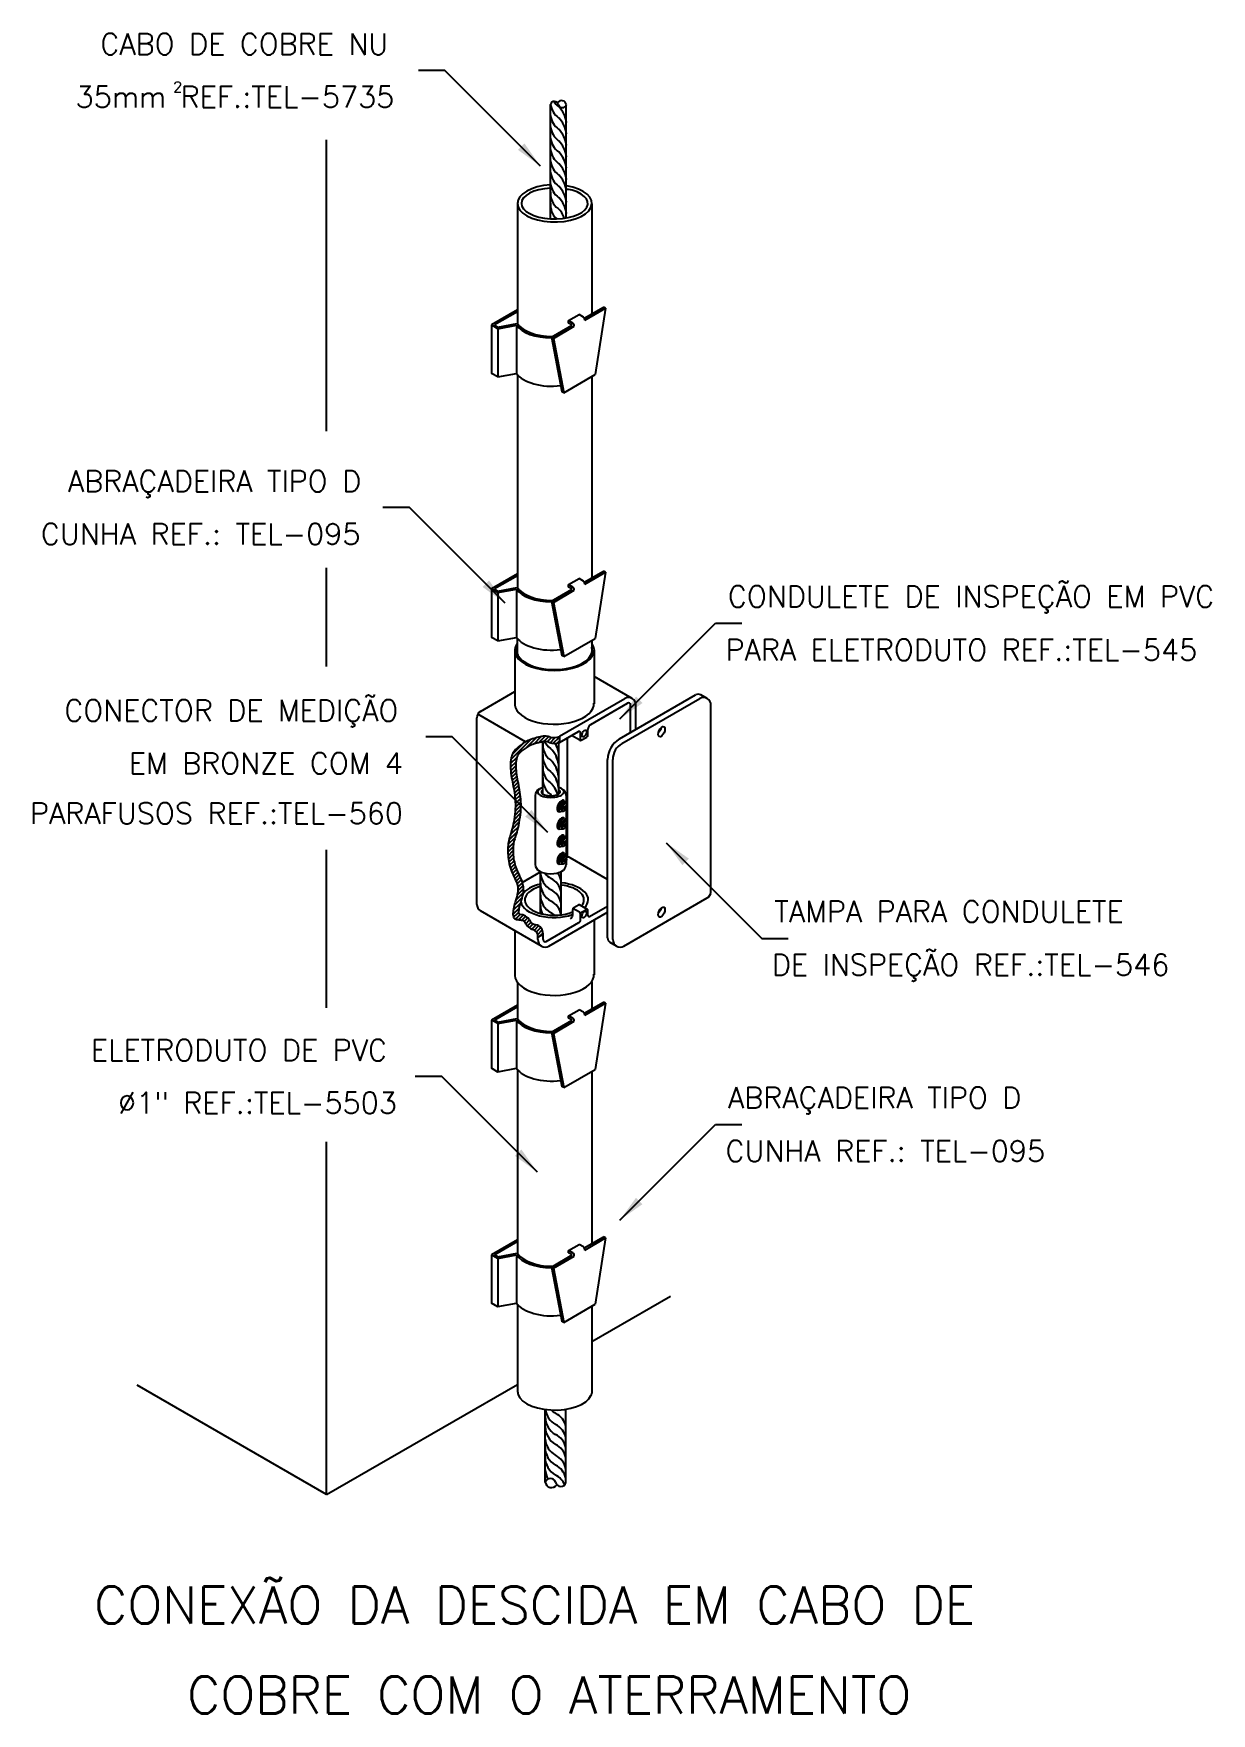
# Model space of a CAD drawing. Header units: millimetres. Extents: x -4929.5 to -4918.3, y -4737 to -4721.1.
import ezdxf
from ezdxf.enums import TextEntityAlignment as Align

# ---------------------------------------------------------------- set-up
doc = ezdxf.new("R2010")
doc.units = ezdxf.units.MM
doc.header["$LTSCALE"] = 10
doc.layers.add('Termotécnica', color=7, linetype='Continuous')
doc.styles.add('50CL', font='romans.shx', dxfattribs={"height": 31.25})
doc.styles.add('r140', font='romans.shx')
doc.styles.add('r80', font='romans.shx')
pattern_1 = [(45, (-4909.9987, -4749.261135), (-0.01767767, 0.01767767), [])]

msp = doc.modelspace()

# ---------------------------------------------------------------- hatches: boundary and pattern name
at = {"layer": 'Termotécnica'}
h = msp.add_hatch(dxfattribs=at)
h.set_pattern_fill('ANSI31', color=1, scale=0.2, style=0)
h.set_pattern_definition(pattern_1)
h.paths.add_polyline_path([(-4924.813, -4727.809), (-4924.813, -4727.81), (-4924.825, -4727.816), (-4924.836, -4727.823), (-4924.847, -4727.83), (-4924.857, -4727.838), (-4924.868, -4727.846), (-4924.878, -4727.854), (-4924.888, -4727.862), (-4924.898, -4727.871), (-4924.908, -4727.881), (-4924.917, -4727.892), (-4924.925, -4727.903), (-4924.933, -4727.916), (-4924.94, -4727.93), (-4924.945, -4727.945), (-4924.95, -4727.962), (-4924.953, -4727.981), (-4924.955, -4728), (-4924.956, -4728.02), (-4924.956, -4728.042), (-4924.955, -4728.063), (-4924.954, -4728.085), (-4924.952, -4728.106), (-4924.949, -4728.128), (-4924.946, -4728.149), (-4924.942, -4728.17), (-4924.938, -4728.191), (-4924.934, -4728.211), (-4924.93, -4728.232), (-4924.926, -4728.252), (-4924.922, -4728.273), (-4924.919, -4728.293), (-4924.916, -4728.314), (-4924.914, -4728.334), (-4924.912, -4728.355), (-4924.911, -4728.377), (-4924.91, -4728.399), (-4924.91, -4728.421), (-4924.911, -4728.445), (-4924.913, -4728.469), (-4924.915, -4728.493), (-4924.919, -4728.518), (-4924.922, -4728.543), (-4924.926, -4728.567), (-4924.931, -4728.59), (-4924.936, -4728.612), (-4924.941, -4728.633), (-4924.945, -4728.649), (-4924.893, -4728.649), (-4924.892, -4728.645), (-4924.887, -4728.623), (-4924.882, -4728.6), (-4924.877, -4728.576), (-4924.873, -4728.551), (-4924.869, -4728.525), (-4924.866, -4728.499), (-4924.863, -4728.473), (-4924.861, -4728.448), (-4924.86, -4728.423), (-4924.86, -4728.398), (-4924.861, -4728.375), (-4924.862, -4728.352), (-4924.864, -4728.329), (-4924.867, -4728.307), (-4924.87, -4728.286), (-4924.873, -4728.264), (-4924.877, -4728.243), (-4924.881, -4728.222), (-4924.885, -4728.202), (-4924.889, -4728.181), (-4924.893, -4728.161), (-4924.896, -4728.141), (-4924.9, -4728.121), (-4924.902, -4728.101), (-4924.904, -4728.081), (-4924.906, -4728.061), (-4924.906, -4728.041), (-4924.906, -4728.022), (-4924.905, -4728.004), (-4924.903, -4727.988), (-4924.901, -4727.973), (-4924.897, -4727.96), (-4924.893, -4727.949), (-4924.889, -4727.94), (-4924.884, -4727.931), (-4924.878, -4727.923), (-4924.871, -4727.915), (-4924.863, -4727.907), (-4924.855, -4727.9), (-4924.846, -4727.892), (-4924.837, -4727.885), (-4924.828, -4727.878), (-4924.818, -4727.871), (-4924.809, -4727.865), (-4924.799, -4727.859), (-4924.79, -4727.854), (-4924.779, -4727.848), (-4924.769, -4727.843), (-4924.757, -4727.838), (-4924.745, -4727.834), (-4924.733, -4727.829), (-4924.72, -4727.825), (-4924.707, -4727.821), (-4924.693, -4727.818), (-4924.68, -4727.814), (-4924.674, -4727.813), (-4924.666, -4727.811), (-4924.654, -4727.809), (-4924.643, -4727.807), (-4924.633, -4727.806), (-4924.622, -4727.807), (-4924.611, -4727.808), (-4924.598, -4727.812), (-4924.59, -4727.815, 0.179506), (-4924.494, -4727.815), (-4924.494, -4727.757, -0.165926), (-4924.581, -4727.765), (-4924.582, -4727.764), (-4924.601, -4727.759), (-4924.618, -4727.757), (-4924.634, -4727.756), (-4924.648, -4727.757), (-4924.663, -4727.759), (-4924.677, -4727.762), (-4924.691, -4727.766), (-4924.706, -4727.769), (-4924.72, -4727.773), (-4924.735, -4727.778), (-4924.749, -4727.782), (-4924.763, -4727.787), (-4924.776, -4727.792), (-4924.789, -4727.798), (-4924.802, -4727.803)])
h = msp.add_hatch(dxfattribs=at)
h.set_pattern_fill('ANSI31', color=1, scale=0.2, style=0)
h.set_pattern_definition(pattern_1)
h.paths.add_polyline_path([(-4924.893, -4728.649), (-4924.945, -4728.649), (-4924.946, -4728.652), (-4924.951, -4728.669), (-4924.956, -4728.685), (-4924.96, -4728.701), (-4924.965, -4728.715), (-4924.969, -4728.73), (-4924.973, -4728.745), (-4924.976, -4728.76), (-4924.978, -4728.776), (-4924.98, -4728.793), (-4924.982, -4728.811), (-4924.982, -4728.829), (-4924.982, -4728.847), (-4924.982, -4728.866), (-4924.98, -4728.884), (-4924.979, -4728.903), (-4924.976, -4728.922), (-4924.973, -4728.941), (-4924.969, -4728.96), (-4924.965, -4728.978), (-4924.96, -4728.997), (-4924.954, -4729.015), (-4924.947, -4729.033), (-4924.94, -4729.05), (-4924.932, -4729.068), (-4924.924, -4729.085), (-4924.916, -4729.102), (-4924.908, -4729.119), (-4924.901, -4729.136), (-4924.895, -4729.153), (-4924.89, -4729.17), (-4924.888, -4729.188), (-4924.887, -4729.205), (-4924.888, -4729.223), (-4924.89, -4729.241), (-4924.894, -4729.259), (-4924.897, -4729.27), (-4924.845, -4729.27), (-4924.845, -4729.27), (-4924.841, -4729.25), (-4924.838, -4729.228), (-4924.837, -4729.206), (-4924.838, -4729.182), (-4924.842, -4729.16), (-4924.847, -4729.141), (-4924.847, -4729.138), (-4924.854, -4729.118), (-4924.862, -4729.099), (-4924.871, -4729.081), (-4924.879, -4729.063), (-4924.887, -4729.047), (-4924.894, -4729.031), (-4924.901, -4729.015), (-4924.907, -4728.999), (-4924.912, -4728.982), (-4924.916, -4728.966), (-4924.92, -4728.949), (-4924.924, -4728.932), (-4924.927, -4728.915), (-4924.929, -4728.898), (-4924.931, -4728.88), (-4924.932, -4728.863), (-4924.932, -4728.846), (-4924.932, -4728.83), (-4924.932, -4728.813), (-4924.931, -4728.798), (-4924.929, -4728.783), (-4924.927, -4728.769), (-4924.924, -4728.756), (-4924.921, -4728.743), (-4924.917, -4728.729), (-4924.913, -4728.715), (-4924.908, -4728.7), (-4924.903, -4728.683), (-4924.898, -4728.665)])
h = msp.add_hatch(dxfattribs=at)
h.set_pattern_fill('ANSI31', color=1, scale=0.2, style=0)
h.set_pattern_definition(pattern_1)
h.paths.add_polyline_path([(-4924.864, -4729.339), (-4924.915, -4729.334), (-4924.918, -4729.347), (-4924.922, -4729.363), (-4924.926, -4729.379), (-4924.929, -4729.394), (-4924.931, -4729.408), (-4924.932, -4729.421), (-4924.933, -4729.433), (-4924.933, -4729.438), (-4924.88, -4729.432, -0.151546), (-4924.882, -4729.421), (-4924.881, -4729.414), (-4924.879, -4729.402), (-4924.877, -4729.389), (-4924.874, -4729.375), (-4924.87, -4729.359), (-4924.865, -4729.343)])
h = msp.add_hatch(dxfattribs=at)
h.set_pattern_fill('ANSI31', color=1, scale=0.2, style=0)
h.set_pattern_definition(pattern_1)
h.paths.add_polyline_path([(-4924.864, -4729.339), (-4924.86, -4729.327), (-4924.855, -4729.309), (-4924.85, -4729.29), (-4924.845, -4729.27), (-4924.897, -4729.27), (-4924.898, -4729.277), (-4924.903, -4729.295), (-4924.908, -4729.313), (-4924.913, -4729.33), (-4924.915, -4729.334)])
h = msp.add_hatch(dxfattribs=at)
h.set_pattern_fill('ANSI31', color=1, scale=0.2, style=0)
h.set_pattern_definition(pattern_1)
h.paths.add_polyline_path([(-4924.88, -4729.432), (-4924.933, -4729.438), (-4924.933, -4729.444), (-4924.932, -4729.454), (-4924.929, -4729.463), (-4924.927, -4729.471), (-4924.923, -4729.477), (-4924.918, -4729.482), (-4924.912, -4729.486), (-4924.906, -4729.489), (-4924.899, -4729.491), (-4924.891, -4729.492), (-4924.882, -4729.492), (-4924.873, -4729.493), (-4924.863, -4729.494), (-4924.853, -4729.496), (-4924.844, -4729.499), (-4924.834, -4729.505), (-4924.825, -4729.513), (-4924.82, -4729.519, 0.009996), (-4924.818, -4729.524), (-4924.783, -4729.486, 0.201221), (-4924.865, -4729.443, -0.272287)])
h = msp.add_hatch(dxfattribs=at)
h.set_pattern_fill('ANSI31', color=1, scale=0.2, style=0)
h.set_pattern_definition(pattern_1)
h.paths.add_polyline_path([(-4924.741, -4729.587, -0.364199), (-4924.698, -4729.659), (-4924.648, -4729.63, 0.367718), (-4924.717, -4729.541, -0.282329), (-4924.776, -4729.494, 0.023274), (-4924.783, -4729.486), (-4924.818, -4729.524, 0.20013), (-4924.747, -4729.585, -0.021783)])

# ---------------------------------------------------------------- linework, layer by layer
at = {"layer": 'Termotécnica', "color": 2, "ltscale": 1.6}
for p, q in [((-4925.579, -4721.453), (-4925.829, -4721.453)), ((-4924.673, -4722.359), (-4925.579, -4721.453)), ((-4925.914, -4725.591), (-4926.164, -4725.591)), ((-4925.008, -4726.497), (-4925.914, -4725.591)), ((-4923.922, -4727.593), (-4923.016, -4726.687)), ((-4923.016, -4726.687), (-4922.766, -4726.687)), ((-4925.509, -4727.762), (-4925.759, -4727.762)), ((-4924.603, -4728.668), (-4925.509, -4727.762)), ((-4923.483, -4728.764), (-4922.577, -4729.67)), ((-4922.577, -4729.67), (-4922.327, -4729.67)), ((-4925.608, -4730.978), (-4925.858, -4730.978)), ((-4924.702, -4731.883), (-4925.608, -4730.978)), ((-4923.922, -4732.337), (-4923.016, -4731.432)), ((-4923.016, -4731.432), (-4922.766, -4731.432))]:
    msp.add_line(p, q, dxfattribs=at)
at = {"layer": 'Termotécnica', "color": 2}
for p, q in [((-4924.578, -4722.857), (-4924.578, -4721.776)), ((-4924.578, -4721.876), (-4924.578, -4721.776)), ((-4924.428, -4722.848), (-4924.428, -4721.782)), ((-4926.699, -4724.868), (-4926.699, -4722.111)), ((-4924.891, -4722.712), (-4924.891, -4723.85)), ((-4924.187, -4722.716), (-4924.187, -4723.758)), ((-4924.891, -4724.332), (-4924.891, -4726.351)), ((-4924.187, -4724.351), (-4924.187, -4726.257)), ((-4924.891, -4724.829), (-4924.891, -4726.071)), ((-4926.699, -4727.097), (-4926.699, -4726.162)), ((-4924.893, -4726.827), (-4924.893, -4726.97)), ((-4924.187, -4726.85), (-4924.187, -4726.97)), ((-4924.651, -4728.302), (-4924.651, -4727.808)), ((-4924.5, -4728.303), (-4924.5, -4727.817)), ((-4924.722, -4728.316), (-4924.722, -4728.973)), ((-4924.722, -4728.317), (-4924.722, -4728.974)), ((-4924.483, -4728.447), (-4924.431, -4728.416)), ((-4924.483, -4728.447), (-4924.482, -4728.433)), ((-4924.472, -4728.439), (-4924.482, -4728.433)), ((-4924.473, -4728.453), (-4924.421, -4728.422)), ((-4924.472, -4728.439), (-4924.419, -4728.408)), ((-4924.458, -4728.362), (-4924.46, -4728.373)), ((-4924.445, -4728.369), (-4924.446, -4728.381)), ((-4924.421, -4728.422), (-4924.432, -4728.416)), ((-4924.431, -4728.377), (-4924.423, -4728.397)), ((-4924.429, -4728.316), (-4924.429, -4728.382)), ((-4924.429, -4728.414), (-4924.429, -4728.418)), ((-4924.514, -4728.449), (-4924.512, -4728.448)), ((-4924.51, -4728.463), (-4924.498, -4728.456)), ((-4924.496, -4728.471), (-4924.465, -4728.467)), ((-4924.473, -4728.453), (-4924.483, -4728.447)), ((-4924.483, -4728.612), (-4924.431, -4728.582)), ((-4924.483, -4728.612), (-4924.482, -4728.598)), ((-4924.472, -4728.604), (-4924.482, -4728.598)), ((-4924.473, -4728.618), (-4924.421, -4728.588)), ((-4924.472, -4728.604), (-4924.419, -4728.574)), ((-4924.458, -4728.527), (-4924.46, -4728.539)), ((-4924.445, -4728.534), (-4924.446, -4728.547)), ((-4924.431, -4728.542), (-4924.423, -4728.562)), ((-4924.431, -4728.582), (-4924.431, -4728.58)), ((-4924.421, -4728.588), (-4924.431, -4728.582)), ((-4924.429, -4728.441), (-4924.429, -4728.547)), ((-4924.429, -4728.579), (-4924.429, -4728.583)), ((-4924.514, -4728.614), (-4924.512, -4728.613)), ((-4924.51, -4728.628), (-4924.498, -4728.621)), ((-4924.496, -4728.636), (-4924.465, -4728.632)), ((-4924.473, -4728.618), (-4924.483, -4728.612)), ((-4924.483, -4728.778), (-4924.431, -4728.747)), ((-4924.473, -4728.784), (-4924.421, -4728.753)), ((-4924.472, -4728.77), (-4924.419, -4728.739)), ((-4924.458, -4728.693), (-4924.46, -4728.704)), ((-4924.445, -4728.7), (-4924.446, -4728.712)), ((-4924.431, -4728.707), (-4924.423, -4728.728)), ((-4924.431, -4728.747), (-4924.431, -4728.746)), ((-4924.421, -4728.753), (-4924.431, -4728.747)), ((-4924.429, -4728.607), (-4924.429, -4728.713)), ((-4924.429, -4728.745), (-4924.429, -4728.749)), ((-4926.699, -4730.328), (-4926.699, -4728.832)), ((-4924.514, -4728.78), (-4924.512, -4728.779)), ((-4924.51, -4728.794), (-4924.498, -4728.787)), ((-4924.496, -4728.802), (-4924.465, -4728.798)), ((-4924.483, -4728.778), (-4924.482, -4728.764)), ((-4924.473, -4728.784), (-4924.483, -4728.778)), ((-4924.483, -4728.943), (-4924.431, -4728.913)), ((-4924.472, -4728.77), (-4924.482, -4728.764)), ((-4924.472, -4728.935), (-4924.419, -4728.905)), ((-4924.458, -4728.858), (-4924.46, -4728.87)), ((-4924.445, -4728.865), (-4924.446, -4728.878)), ((-4924.431, -4728.873), (-4924.423, -4728.893)), ((-4924.431, -4728.913), (-4924.431, -4728.911)), ((-4924.421, -4728.919), (-4924.431, -4728.913)), ((-4924.429, -4728.772), (-4924.429, -4728.878)), ((-4924.429, -4728.91), (-4924.429, -4728.914)), ((-4924.674, -4729.433), (-4924.674, -4729.039)), ((-4924.514, -4728.945), (-4924.512, -4728.944)), ((-4924.51, -4728.959), (-4924.498, -4728.952)), ((-4924.496, -4728.967), (-4924.465, -4728.963)), ((-4924.483, -4728.943), (-4924.482, -4728.929)), ((-4924.473, -4728.949), (-4924.483, -4728.943)), ((-4924.472, -4728.935), (-4924.482, -4728.929)), ((-4924.477, -4729.447), (-4924.477, -4729.038)), ((-4924.473, -4728.949), (-4924.421, -4728.919)), ((-4924.429, -4728.938), (-4924.429, -4728.973)), ((-4924.891, -4730.088), (-4924.891, -4730.428)), ((-4924.187, -4730.08), (-4924.187, -4730.338)), ((-4924.891, -4730.913), (-4924.891, -4732.652)), ((-4924.187, -4730.93), (-4924.187, -4732.56)), ((-4926.699, -4734.936), (-4926.699, -4731.595)), ((-4924.891, -4733.133), (-4924.891, -4733.956)), ((-4924.187, -4733.153), (-4924.187, -4733.976)), ((-4924.629, -4734.817), (-4924.629, -4734.128)), ((-4924.432, -4734.825), (-4924.432, -4734.127))]:
    msp.add_line(p, q, dxfattribs=at)
at = {"layer": 'Termotécnica', "color": 3}
for p, q in [((-4924.891, -4723.721), (-4925.137, -4723.863)), ((-4924.891, -4723.738), (-4925.108, -4723.863)), ((-4924.407, -4723.822), (-4924.308, -4723.765)), ((-4924.407, -4723.845), (-4924.407, -4723.822)), ((-4924.365, -4723.846), (-4924.407, -4723.822)), ((-4924.266, -4723.789), (-4924.308, -4723.765)), ((-4924.258, -4723.799), (-4924.075, -4723.694)), ((-4924.254, -4723.818), (-4924.057, -4723.704)), ((-4924.254, -4723.818), (-4924.254, -4723.811)), ((-4924.057, -4723.704), (-4924.156, -4724.332)), ((-4924.057, -4723.704), (-4924.075, -4723.694)), ((-4925.077, -4723.898), (-4925.137, -4723.863)), ((-4925.137, -4723.863), (-4925.137, -4724.321)), ((-4925.075, -4723.883), (-4925.108, -4723.863)), ((-4925.077, -4723.898), (-4924.899, -4723.864)), ((-4925.077, -4723.898), (-4925.077, -4724.355)), ((-4925.075, -4723.883), (-4924.892, -4723.848)), ((-4924.899, -4723.864), (-4924.899, -4724.321)), ((-4924.569, -4723.979), (-4924.372, -4723.865)), ((-4924.569, -4723.979), (-4924.47, -4724.493)), ((-4924.551, -4723.99), (-4924.569, -4723.979)), ((-4924.551, -4723.99), (-4924.353, -4723.875)), ((-4924.372, -4723.865), (-4924.407, -4723.845)), ((-4924.551, -4723.99), (-4924.452, -4724.504)), ((-4925.077, -4724.355), (-4925.137, -4724.321)), ((-4925.077, -4724.354), (-4924.899, -4724.321)), ((-4924.452, -4724.504), (-4924.156, -4724.332)), ((-4924.452, -4724.504), (-4924.47, -4724.493)), ((-4924.258, -4726.298), (-4924.075, -4726.193)), ((-4924.254, -4726.317), (-4924.057, -4726.203)), ((-4924.057, -4726.203), (-4924.156, -4726.831)), ((-4924.057, -4726.203), (-4924.075, -4726.193)), ((-4924.891, -4726.22), (-4925.137, -4726.362)), ((-4925.137, -4726.362), (-4925.137, -4726.82)), ((-4925.077, -4726.397), (-4925.137, -4726.362)), ((-4924.891, -4726.237), (-4925.108, -4726.362)), ((-4925.075, -4726.382), (-4925.108, -4726.362)), ((-4925.077, -4726.397), (-4924.899, -4726.363)), ((-4925.075, -4726.382), (-4924.892, -4726.347)), ((-4924.899, -4726.363), (-4924.899, -4726.82)), ((-4924.569, -4726.478), (-4924.372, -4726.364)), ((-4924.407, -4726.321), (-4924.308, -4726.264)), ((-4924.365, -4726.345), (-4924.407, -4726.321)), ((-4924.407, -4726.344), (-4924.407, -4726.321)), ((-4924.372, -4726.364), (-4924.407, -4726.344)), ((-4924.266, -4726.288), (-4924.308, -4726.264)), ((-4924.254, -4726.317), (-4924.254, -4726.31)), ((-4925.077, -4726.397), (-4925.077, -4726.854)), ((-4924.551, -4726.489), (-4924.569, -4726.478)), ((-4924.569, -4726.478), (-4924.47, -4726.992)), ((-4924.551, -4726.489), (-4924.353, -4726.374)), ((-4924.551, -4726.489), (-4924.452, -4727.003)), ((-4925.077, -4726.854), (-4925.137, -4726.82)), ((-4925.077, -4726.854), (-4924.899, -4726.82)), ((-4924.452, -4727.003), (-4924.156, -4726.831)), ((-4924.916, -4726.943), (-4924.916, -4727.453)), ((-4924.452, -4727.003), (-4924.47, -4726.992)), ((-4924.166, -4726.938), (-4924.166, -4727.448)), ((-4923.804, -4727.4), (-4924.166, -4727.191)), ((-4925.241, -4727.522), (-4924.916, -4727.334)), ((-4924.494, -4727.757), (-4923.874, -4727.4)), ((-4924.197, -4727.644), (-4923.849, -4727.443)), ((-4923.926, -4727.782), (-4923.204, -4727.365)), ((-4923.901, -4727.825), (-4923.164, -4727.4)), ((-4923.819, -4727.72), (-4923.819, -4727.46)), ((-4923.769, -4727.691), (-4923.769, -4727.46)), ((-4923.094, -4727.4), (-4923.154, -4727.365)), ((-4923.059, -4729.226), (-4923.059, -4727.46)), ((-4925.276, -4729.348), (-4925.276, -4727.582)), ((-4924.813, -4727.809), (-4925.267, -4727.547)), ((-4924.494, -4727.815), (-4924.314, -4727.711)), ((-4924.301, -4727.794), (-4924.379, -4727.749)), ((-4924.294, -4727.796), (-4924.294, -4727.725)), ((-4924.286, -4727.794), (-4924.233, -4727.764)), ((-4924.223, -4727.746), (-4924.223, -4727.693)), ((-4924.038, -4729.665), (-4924.038, -4727.977)), ((-4923.988, -4729.682), (-4923.988, -4727.977)), ((-4924.304, -4729.421), (-4924.365, -4729.386)), ((-4924.358, -4729.378), (-4924.313, -4729.352)), ((-4924.227, -4729.396), (-4924.302, -4729.353)), ((-4924.208, -4729.463), (-4924.038, -4729.365)), ((-4923.883, -4729.743), (-4923.094, -4729.287)), ((-4924.663, -4729.743), (-4925.241, -4729.409)), ((-4924.618, -4729.699), (-4924.309, -4729.521)), ((-4924.593, -4729.743), (-4924.038, -4729.422)), ((-4924.368, -4729.452), (-4924.368, -4729.396)), ((-4924.294, -4729.495), (-4924.294, -4729.439)), ((-4924.284, -4729.421), (-4924.238, -4729.395)), ((-4924.223, -4729.454), (-4924.223, -4729.404)), ((-4924.166, -4729.496), (-4924.166, -4730.015)), ((-4924.916, -4729.596), (-4924.916, -4730.02)), ((-4924.698, -4729.682), (-4924.698, -4729.659)), ((-4924.648, -4729.682), (-4924.648, -4729.63)), ((-4923.953, -4729.743), (-4924.013, -4729.708)), ((-4924.891, -4730.301), (-4925.137, -4730.443)), ((-4924.891, -4730.317), (-4925.108, -4730.443)), ((-4924.407, -4730.402), (-4924.308, -4730.345)), ((-4924.266, -4730.369), (-4924.308, -4730.345)), ((-4924.258, -4730.379), (-4924.075, -4730.273)), ((-4924.254, -4730.398), (-4924.057, -4730.284)), ((-4924.057, -4730.284), (-4924.156, -4730.912)), ((-4924.057, -4730.284), (-4924.075, -4730.273)), ((-4925.137, -4730.443), (-4925.137, -4730.9)), ((-4925.077, -4730.477), (-4925.137, -4730.443)), ((-4925.075, -4730.462), (-4925.108, -4730.443)), ((-4925.077, -4730.477), (-4924.899, -4730.443)), ((-4925.077, -4730.477), (-4925.077, -4730.935)), ((-4925.075, -4730.462), (-4924.892, -4730.427)), ((-4924.899, -4730.443), (-4924.899, -4730.9)), ((-4924.569, -4730.559), (-4924.372, -4730.444)), ((-4924.551, -4730.569), (-4924.353, -4730.455)), ((-4924.365, -4730.426), (-4924.407, -4730.402)), ((-4924.407, -4730.424), (-4924.407, -4730.402)), ((-4924.372, -4730.444), (-4924.407, -4730.424)), ((-4924.254, -4730.398), (-4924.254, -4730.391)), ((-4924.551, -4730.569), (-4924.569, -4730.559)), ((-4924.569, -4730.559), (-4924.47, -4731.072)), ((-4924.551, -4730.569), (-4924.452, -4731.083)), ((-4925.077, -4730.935), (-4925.137, -4730.9)), ((-4925.077, -4730.934), (-4924.899, -4730.9)), ((-4924.452, -4731.083), (-4924.156, -4730.912)), ((-4924.452, -4731.083), (-4924.47, -4731.072)), ((-4924.891, -4732.523), (-4925.137, -4732.665)), ((-4924.891, -4732.54), (-4925.108, -4732.665)), ((-4924.407, -4732.624), (-4924.308, -4732.567)), ((-4924.266, -4732.591), (-4924.308, -4732.567)), ((-4924.258, -4732.601), (-4924.075, -4732.496)), ((-4924.254, -4732.62), (-4924.057, -4732.506)), ((-4924.057, -4732.506), (-4924.156, -4733.134)), ((-4924.057, -4732.506), (-4924.075, -4732.496)), ((-4925.077, -4732.7), (-4925.137, -4732.665)), ((-4925.137, -4732.665), (-4925.137, -4733.123)), ((-4925.075, -4732.685), (-4925.108, -4732.665)), ((-4925.077, -4732.7), (-4924.899, -4732.666)), ((-4925.077, -4732.7), (-4925.077, -4733.157)), ((-4925.075, -4732.685), (-4924.892, -4732.65)), ((-4924.899, -4732.666), (-4924.899, -4733.123)), ((-4924.569, -4732.781), (-4924.372, -4732.667)), ((-4924.551, -4732.792), (-4924.353, -4732.677)), ((-4924.407, -4732.647), (-4924.407, -4732.624)), ((-4924.365, -4732.648), (-4924.407, -4732.624)), ((-4924.372, -4732.667), (-4924.407, -4732.647)), ((-4924.254, -4732.62), (-4924.254, -4732.613)), ((-4924.569, -4732.781), (-4924.47, -4733.295)), ((-4924.551, -4732.792), (-4924.569, -4732.781)), ((-4924.551, -4732.792), (-4924.452, -4733.306)), ((-4925.077, -4733.157), (-4925.137, -4733.123)), ((-4925.077, -4733.156), (-4924.899, -4733.123)), ((-4924.452, -4733.306), (-4924.156, -4733.134)), ((-4924.187, -4733.486), (-4923.443, -4733.056)), ((-4924.452, -4733.306), (-4924.47, -4733.295)), ((-4926.699, -4734.936), (-4928.492, -4733.901)), ((-4926.699, -4734.936), (-4924.891, -4733.892))]:
    msp.add_line(p, q, dxfattribs=at)
at = {"layer": 'Termotécnica', "color": 1}
for p, q in [((-4924.494, -4727.757), (-4924.494, -4727.815)), ((-4924.417, -4728.901), (-4924.417, -4727.771)), ((-4924.038, -4729.111), (-4924.392, -4728.907)), ((-4924.847, -4729.141), (-4924.674, -4729.041)), ((-4924.514, -4729.051), (-4924.505, -4729.048)), ((-4924.698, -4729.659), (-4924.648, -4729.63))]:
    msp.add_line(p, q, dxfattribs=at)
for points in [[(-4924.58, -4727.765), (-4924.582, -4727.764), (-4924.601, -4727.759), (-4924.618, -4727.757), (-4924.634, -4727.756), (-4924.648, -4727.757), (-4924.663, -4727.759), (-4924.677, -4727.762), (-4924.691, -4727.766), (-4924.706, -4727.769), (-4924.72, -4727.773), (-4924.735, -4727.778), (-4924.749, -4727.782), (-4924.763, -4727.787), (-4924.776, -4727.792), (-4924.789, -4727.798), (-4924.802, -4727.803), (-4924.813, -4727.81), (-4924.825, -4727.816), (-4924.836, -4727.823), (-4924.847, -4727.83), (-4924.857, -4727.838), (-4924.868, -4727.846), (-4924.878, -4727.854), (-4924.888, -4727.862), (-4924.898, -4727.871), (-4924.908, -4727.881), (-4924.917, -4727.892), (-4924.925, -4727.903), (-4924.933, -4727.916), (-4924.94, -4727.93), (-4924.945, -4727.945), (-4924.95, -4727.962), (-4924.953, -4727.981), (-4924.955, -4728), (-4924.956, -4728.02), (-4924.956, -4728.042), (-4924.955, -4728.063), (-4924.954, -4728.085), (-4924.952, -4728.106), (-4924.949, -4728.128), (-4924.946, -4728.149), (-4924.942, -4728.17), (-4924.938, -4728.191), (-4924.934, -4728.211), (-4924.93, -4728.232), (-4924.926, -4728.252), (-4924.922, -4728.273), (-4924.919, -4728.293), (-4924.916, -4728.314), (-4924.914, -4728.334), (-4924.912, -4728.355), (-4924.911, -4728.377), (-4924.91, -4728.399), (-4924.91, -4728.421), (-4924.911, -4728.445), (-4924.913, -4728.469), (-4924.915, -4728.493), (-4924.919, -4728.518), (-4924.922, -4728.543), (-4924.926, -4728.567), (-4924.931, -4728.59), (-4924.936, -4728.612), (-4924.941, -4728.633), (-4924.946, -4728.652), (-4924.951, -4728.669), (-4924.956, -4728.685), (-4924.96, -4728.701), (-4924.965, -4728.715), (-4924.969, -4728.73), (-4924.973, -4728.745), (-4924.976, -4728.76), (-4924.978, -4728.776), (-4924.98, -4728.793), (-4924.982, -4728.811), (-4924.982, -4728.829), (-4924.982, -4728.847), (-4924.982, -4728.866), (-4924.98, -4728.884), (-4924.979, -4728.903), (-4924.976, -4728.922), (-4924.973, -4728.941), (-4924.969, -4728.96), (-4924.965, -4728.978), (-4924.96, -4728.997), (-4924.954, -4729.015), (-4924.947, -4729.033), (-4924.94, -4729.05), (-4924.932, -4729.068), (-4924.924, -4729.085), (-4924.916, -4729.102), (-4924.908, -4729.119), (-4924.901, -4729.136), (-4924.895, -4729.153), (-4924.89, -4729.17), (-4924.888, -4729.188), (-4924.887, -4729.205), (-4924.888, -4729.223), (-4924.89, -4729.241), (-4924.894, -4729.259), (-4924.898, -4729.277), (-4924.903, -4729.295), (-4924.908, -4729.313), (-4924.913, -4729.33), (-4924.918, -4729.347), (-4924.922, -4729.363), (-4924.926, -4729.379), (-4924.929, -4729.394), (-4924.931, -4729.408), (-4924.932, -4729.421), (-4924.933, -4729.433), (-4924.933, -4729.444), (-4924.932, -4729.454), (-4924.929, -4729.463), (-4924.927, -4729.471), (-4924.923, -4729.477), (-4924.918, -4729.482), (-4924.912, -4729.486), (-4924.906, -4729.489), (-4924.899, -4729.491), (-4924.891, -4729.492), (-4924.882, -4729.492), (-4924.873, -4729.493), (-4924.863, -4729.494), (-4924.853, -4729.496), (-4924.844, -4729.499), (-4924.834, -4729.505), (-4924.825, -4729.513), (-4924.82, -4729.519)], [(-4924.59, -4727.815), (-4924.598, -4727.812), (-4924.611, -4727.808), (-4924.622, -4727.807), (-4924.633, -4727.806), (-4924.643, -4727.807), (-4924.654, -4727.809), (-4924.666, -4727.811), (-4924.68, -4727.814), (-4924.693, -4727.818), (-4924.707, -4727.821), (-4924.72, -4727.825), (-4924.733, -4727.829), (-4924.745, -4727.834), (-4924.757, -4727.838), (-4924.769, -4727.843), (-4924.779, -4727.848), (-4924.79, -4727.854), (-4924.799, -4727.859), (-4924.809, -4727.865), (-4924.818, -4727.871), (-4924.828, -4727.878), (-4924.837, -4727.885), (-4924.846, -4727.892), (-4924.855, -4727.9), (-4924.863, -4727.907), (-4924.871, -4727.915), (-4924.878, -4727.923), (-4924.884, -4727.931), (-4924.889, -4727.94), (-4924.893, -4727.949), (-4924.897, -4727.96), (-4924.901, -4727.973), (-4924.903, -4727.988), (-4924.905, -4728.004), (-4924.906, -4728.022), (-4924.906, -4728.041), (-4924.906, -4728.061), (-4924.904, -4728.081), (-4924.902, -4728.101), (-4924.9, -4728.121), (-4924.896, -4728.141), (-4924.893, -4728.161), (-4924.889, -4728.181), (-4924.885, -4728.202), (-4924.881, -4728.222), (-4924.877, -4728.243), (-4924.873, -4728.264), (-4924.87, -4728.286), (-4924.867, -4728.307), (-4924.864, -4728.329), (-4924.862, -4728.352), (-4924.861, -4728.375), (-4924.86, -4728.398), (-4924.86, -4728.423), (-4924.861, -4728.448), (-4924.863, -4728.473), (-4924.866, -4728.499), (-4924.869, -4728.525), (-4924.873, -4728.551), (-4924.877, -4728.576), (-4924.882, -4728.6), (-4924.887, -4728.623), (-4924.892, -4728.645), (-4924.898, -4728.665), (-4924.903, -4728.683), (-4924.908, -4728.7), (-4924.913, -4728.715), (-4924.917, -4728.729), (-4924.921, -4728.743), (-4924.924, -4728.756), (-4924.927, -4728.769), (-4924.929, -4728.783), (-4924.931, -4728.798), (-4924.932, -4728.813), (-4924.932, -4728.83), (-4924.932, -4728.846), (-4924.932, -4728.863), (-4924.931, -4728.88), (-4924.929, -4728.898), (-4924.927, -4728.915), (-4924.924, -4728.932), (-4924.92, -4728.949), (-4924.916, -4728.966), (-4924.912, -4728.982), (-4924.907, -4728.999), (-4924.901, -4729.015), (-4924.894, -4729.031), (-4924.887, -4729.047), (-4924.879, -4729.063), (-4924.871, -4729.081), (-4924.862, -4729.099), (-4924.854, -4729.118), (-4924.847, -4729.138), (-4924.842, -4729.16), (-4924.838, -4729.182), (-4924.837, -4729.206), (-4924.838, -4729.228), (-4924.841, -4729.25), (-4924.845, -4729.27), (-4924.85, -4729.29), (-4924.855, -4729.309), (-4924.86, -4729.327), (-4924.865, -4729.343), (-4924.87, -4729.359), (-4924.874, -4729.375), (-4924.877, -4729.389), (-4924.879, -4729.402), (-4924.881, -4729.414), (-4924.882, -4729.421)]]:
    msp.add_lwpolyline(points, dxfattribs=at)
at = {"layer": 'Termotécnica', "color": 2}
for centre, radius, start, end in [((-4924.541, -4721.785), 0.0383, 8.7876, 166.7208), ((-4924.465, -4721.765), 0.0406, 200.9567, 339.0433), ((-4924.651, -4728.319), 0.071, 119.1143, 177.89), ((-4924.5, -4728.319), 0.071, 2.11, 60.8857), ((-4924.65, -4728.969), 0.0718, 182.2741, 240.2396), ((-4924.5, -4728.969), 0.0709, 294.9716, 357.9174), ((-4924.288, -4733.951), 0.104, 333.552, 345.7446), ((-4924.579, -4734.836), 0.0532, 21.3456, 158.6544), ((-4924.48, -4734.809), 0.0498, 188.7876, 346.7208)]:
    msp.add_arc(centre, radius, start, end, dxfattribs=at)
at = {"layer": 'Termotécnica', "color": 1}
for centre, radius, start, end in [((-4924.394, -4721.644), 0.185, 214.0058, 234.7757), ((-4924.473, -4721.785), 0.046, 7.6438, 147.227), ((-4924.394, -4721.751), 0.185, 186.2702, 234.7757), ((-4924.394, -4721.859), 0.185, 186.2702, 234.7757), ((-4924.678, -4721.974), 0.252, 6.1942, 45.1809), ((-4924.678, -4722.081), 0.252, 6.1942, 45.1809), ((-4924.394, -4721.967), 0.185, 186.2702, 234.7757), ((-4924.678, -4722.189), 0.252, 6.1942, 45.1809), ((-4924.394, -4722.074), 0.185, 186.2702, 234.7757), ((-4924.394, -4722.182), 0.185, 186.2702, 234.7757), ((-4924.678, -4722.297), 0.252, 6.1942, 45.1809), ((-4924.678, -4722.404), 0.252, 6.1942, 45.1809), ((-4924.394, -4722.29), 0.185, 186.2702, 234.7757), ((-4924.678, -4722.512), 0.252, 6.1942, 45.1809), ((-4924.394, -4722.397), 0.185, 186.2702, 234.7757), ((-4924.394, -4722.505), 0.185, 186.2702, 234.7757), ((-4924.678, -4722.62), 0.252, 6.1942, 45.1809), ((-4924.678, -4722.727), 0.252, 6.1942, 45.1809), ((-4924.397, -4722.616), 0.182, 175.2874, 233.1387), ((-4924.397, -4722.724), 0.182, 175.2874, 226.6303), ((-4924.678, -4722.835), 0.252, 6.1942, 45.1809), ((-4924.635, -4722.908), 0.196, 16.6786, 48.7721), ((-4924.548, -4727.633), 0.136, 256.0686, 293.7528), ((-4924.47, -4727.835), 0.182, 175.2874, 233.1387), ((-4924.47, -4727.943), 0.182, 175.2874, 233.1387), ((-4924.47, -4727.726), 0.182, 206.2478, 233.1387), ((-4924.542, -4727.685), 0.139, 249.5501, 290.2563), ((-4924.752, -4728.056), 0.253, 6.1981, 46.6951), ((-4924.752, -4727.948), 0.253, 6.1981, 29.4051), ((-4924.47, -4728.052), 0.182, 175.2874, 233.1387), ((-4924.752, -4728.164), 0.253, 6.1981, 46.6951), ((-4924.752, -4728.273), 0.253, 6.1981, 46.6951), ((-4924.47, -4728.161), 0.182, 175.2874, 233.1387), ((-4924.752, -4728.382), 0.253, 16.7956, 46.6951), ((-4924.752, -4728.49), 0.253, 42.2486, 46.6951), ((-4924.417, -4728.951), 0.05, 60, 93.349), ((-4924.481, -4729.041), 0.192, 180, 240.8925), ((-4924.481, -4728.934), 0.192, 218.1832, 240.8925), ((-4924.652, -4729.156), 0.178, 10.504, 37.563), ((-4924.481, -4729.148), 0.192, 180, 240.8925), ((-4924.652, -4729.263), 0.178, 10.504, 64.395), ((-4924.652, -4729.37), 0.178, 10.504, 64.395), ((-4924.481, -4729.26), 0.192, 180, 240.8925), ((-4924.481, -4729.358), 0.192, 180, 204.6487), ((-4924.652, -4729.477), 0.178, 10.504, 64.395), ((-4924.863, -4729.424), 0.0192, 169.951, 265.0677), ((-4924.874, -4729.562), 0.119, 34.4772, 85.319), ((-4924.709, -4729.469), 0.122, 204.445, 254.6711), ((-4924.709, -4729.469), 0.0721, 200.8029, 263.8665), ((-4924.735, -4729.625), 0.0868, 357.0861, 77.8436), ((-4924.652, -4729.588), 0.178, 50.7397, 64.395), ((-4924.763, -4729.648), 0.0653, 350.7956, 75.8334), ((-4924.436, -4734.105), 0.192, 187.0199, 240.8925), ((-4924.436, -4733.998), 0.192, 225.0794, 240.8925), ((-4924.607, -4734.326), 0.178, 10.504, 64.395), ((-4924.436, -4734.199), 0.192, 180, 240.8925), ((-4924.436, -4734.293), 0.192, 180, 240.8925), ((-4924.607, -4734.433), 0.178, 10.504, 64.395), ((-4924.437, -4734.395), 0.192, 184.5683, 240.8925), ((-4924.607, -4734.527), 0.178, 11.9604, 64.395), ((-4924.607, -4734.621), 0.178, 11.9604, 64.395), ((-4924.437, -4734.489), 0.192, 180, 240.8925), ((-4924.437, -4734.583), 0.192, 180, 240.8925), ((-4924.608, -4734.724), 0.178, 10.504, 64.395), ((-4924.438, -4734.685), 0.192, 184.5683, 212.2953), ((-4924.608, -4734.817), 0.178, 11.9604, 64.395), ((-4924.608, -4734.911), 0.178, 22.5917, 64.395), ((-4924.569, -4734.809), 0.0603, 188.1665, 326.8639)]:
    msp.add_arc(centre, radius, start, end, dxfattribs=at)
at = {"layer": 'Termotécnica', "color": 3}
for centre, radius, start, end in [((-4924.287, -4723.815), 0.0331, 353.8298, 50.7305), ((-4924.386, -4723.872), 0.0331, 353.8298, 50.7305), ((-4924.386, -4726.371), 0.0331, 353.8298, 50.7305), ((-4924.287, -4726.314), 0.0331, 353.8298, 50.7305), ((-4923.839, -4727.46), 0.07, 0, 120), ((-4923.839, -4727.46), 0.02, 0, 120), ((-4923.179, -4727.408), 0.05, 60, 120), ((-4923.129, -4727.46), 0.07, 0, 120), ((-4925.206, -4727.582), 0.07, 120, 180), ((-4924.164, -4727.693), 0.0596, 120, 180), ((-4924.308, -4727.725), 0.0149, 0, 120), ((-4924.294, -4727.781), 0.0149, 240, 300), ((-4924.243, -4727.746), 0.02, 300, 0), ((-4923.813, -4727.977), 0.225, 120, 180), ((-4923.813, -4727.977), 0.175, 120, 180), ((-4923.129, -4729.226), 0.07, 300, 0), ((-4925.206, -4729.348), 0.07, 180, 240), ((-4924.348, -4729.396), 0.02, 120, 180), ((-4924.308, -4729.361), 0.01, 48.8727, 120), ((-4924.233, -4729.404), 0.01, 0, 120), ((-4924.409, -4729.448), 0.0411, 300.1933, 354.3098), ((-4924.324, -4729.495), 0.03, 300, 0), ((-4924.294, -4729.404), 0.02, 240, 300), ((-4924.314, -4729.439), 0.02, 0, 60), ((-4924.274, -4729.439), 0.02, 120, 180), ((-4924.213, -4729.454), 0.01, 180, 300), ((-4924.628, -4729.682), 0.07, 180, 300), ((-4924.628, -4729.682), 0.02, 180, 300), ((-4923.988, -4729.665), 0.05, 180, 240), ((-4923.918, -4729.682), 0.07, 180, 300), ((-4924.386, -4730.451), 0.0331, 353.8298, 50.7305), ((-4924.287, -4730.394), 0.0331, 353.8298, 50.7305), ((-4924.386, -4732.674), 0.0331, 353.8298, 50.7305), ((-4924.287, -4732.617), 0.0331, 353.8298, 50.7305)]:
    msp.add_arc(centre, radius, start, end, dxfattribs=at)
at = {"layer": 'Termotécnica', "color": 2}
for centre, major_axis, ratio, start_param, end_param in [((-4924.539, -4722.712), (0.352, 0), 0.500347, 1.68395, 7.525727), ((-4924.539, -4722.712), (-0.315, 0), 0.464884, -1.443817, 4.337772), ((-4924.575, -4728.283), (0.126, 0.001), 0.412811, 2.208485, 7.215216), ((-4924.575, -4728.283), (-0.0888, 0), 0.424722, -0.565735, 3.691221), ((-4924.479, -4728.416), (0.0249, 0.0527), 0.494882, -0.239314, 3.365412), ((-4924.446, -4728.43), (0.0205, 0.0356), 0.500279, 2.49692, 5.215344), ((-4924.446, -4728.43), (0.0205, 0.0356), 0.500279, -0.644837, 2.073989), ((-4924.479, -4728.416), (0.0249, 0.0527), 0.494882, -0.59566, -0.417694), ((-4924.479, -4728.581), (0.0249, 0.0527), 0.494882, -0.239314, 3.365412), ((-4924.446, -4728.596), (0.0205, 0.0356), 0.500279, 2.49692, 5.215344), ((-4924.446, -4728.596), (0.0205, 0.0356), 0.500279, -0.644837, 2.073989), ((-4924.479, -4728.581), (0.0249, 0.0527), 0.494882, -0.59566, -0.417694), ((-4924.479, -4728.746), (0.0249, 0.0527), 0.494882, -0.239314, 3.365412), ((-4924.446, -4728.761), (0.0205, 0.0356), 0.500279, 2.49692, 5.215344), ((-4924.446, -4728.761), (0.0205, 0.0356), 0.500279, -0.644837, 2.073989), ((-4924.479, -4728.746), (0.0249, 0.0527), 0.494882, -0.59566, -0.417694), ((-4924.479, -4728.912), (0.0249, 0.0527), 0.494882, -0.239314, 3.365412), ((-4924.446, -4728.927), (0.0205, 0.0356), 0.500279, -0.644837, 2.073989), ((-4924.479, -4728.912), (0.0249, 0.0527), 0.494882, -0.59566, -0.417694), ((-4924.575, -4729.005), (0.126, 0.001), 0.420146, 3.640467, 5.70439), ((-4924.446, -4728.927), (0.0205, 0.0356), 0.500279, 2.49692, 5.215344), ((-4924.541, -4729.306), (0.32, 0.002), 0.516339, 1.99448, 2.785086), ((-4924.541, -4729.306), (0.28, 0), 0.516339, 2.079429, 5.376978), ((-4924.541, -4729.306), (0.32, 0.002), 0.516339, -0.473859, 1.363121), ((-4924.541, -4729.306), (-0.28, 0), 0.516339, 2.735473, 4.475076), ((-4924.541, -4729.306), (0.32, 0.002), 0.516339, 3.236234, 5.273941), ((-4924.539, -4733.959), (-0.352, 0.003), 0.500619, 0.003192, 2.936593)]:
    msp.add_ellipse(centre, major_axis=major_axis, ratio=ratio, start_param=start_param, end_param=end_param, dxfattribs=at)
at = {"layer": 'Termotécnica', "color": 3}
for centre, major_axis, ratio, start_param, end_param in [((-4924.567, -4723.806), (0.352, 0), 0.509483, 3.471456, 4.707687), ((-4924.557, -4723.793), (-0.352, 0), 0.509483, 0.313964, 1.566094), ((-4924.567, -4724.263), (-0.352, 0), 0.509483, 0.329863, 1.816391), ((-4924.567, -4726.305), (0.352, 0), 0.509483, 3.471456, 4.707687), ((-4924.557, -4726.292), (-0.352, 0), 0.509483, 0.313964, 1.566094), ((-4924.567, -4726.762), (-0.352, 0), 0.509483, 0.329863, 1.816391), ((-4924.541, -4726.941), (0.375, 0.002), 0.516339, 2.787128, 6.618726), ((-4924.541, -4726.941), (-0.358, 0), 0.516339, -0.163283, 3.286629), ((-4924.541, -4727.449), (0.375, 0.002), 0.516339, 3.055363, 6.307012), ((-4923.556, -4727.679), (0.0221, 0.0469), 0.498262, 3.890025, 5.084905), ((-4923.556, -4729.386), (0.0221, 0.0469), 0.498262, 3.890025, 5.084905), ((-4924.541, -4730.016), (0.375, 0.002), 0.516339, 3.157711, 6.307012), ((-4924.567, -4730.385), (0.352, 0), 0.509483, 3.471456, 4.707687), ((-4924.557, -4730.372), (-0.352, 0), 0.509483, 0.313964, 1.566094), ((-4924.567, -4730.842), (-0.352, 0), 0.509483, 0.329863, 1.816391), ((-4924.567, -4732.608), (0.352, 0), 0.509483, 3.471456, 4.707687), ((-4924.557, -4732.595), (-0.352, 0), 0.509483, 0.313964, 1.566094), ((-4924.567, -4733.064), (-0.352, 0), 0.509483, 0.329863, 1.816391)]:
    msp.add_ellipse(centre, major_axis=major_axis, ratio=ratio, start_param=start_param, end_param=end_param, dxfattribs=at)
for centre, major_axis in [((-4924.259, -4727.73), (-0.0152, -0.0322)), ((-4923.526, -4727.713), (-0.0221, -0.0469)), ((-4923.526, -4729.421), (-0.0221, -0.0469)), ((-4924.259, -4729.444), (-0.0152, -0.0322))]:
    msp.add_ellipse(centre, major_axis=major_axis, ratio=0.491991, dxfattribs=at)
at = {"layer": 'Termotécnica', "color": 1}
for centre, major_axis, ratio, start_param, end_param in [((-4924.477, -4728.415), (0.0327, 0.0475), 0.277631, 0.020532, 2.779109), ((-4924.463, -4728.423), (0.0328, 0.0474), 0.281547, 0.017275, 3.141593), ((-4924.477, -4728.581), (0.0327, 0.0475), 0.277631, 0.020532, 2.779109), ((-4924.463, -4728.589), (0.0328, 0.0474), 0.281547, 0.017275, 3.141593), ((-4924.477, -4728.746), (0.0327, 0.0475), 0.277631, 0.020532, 2.779109), ((-4924.463, -4728.754), (0.0328, 0.0474), 0.281547, 0.017275, 3.141593), ((-4924.477, -4728.912), (0.0327, 0.0475), 0.277631, 0.020532, 2.779109), ((-4924.463, -4728.92), (0.0328, 0.0474), 0.281547, 0.017275, 3.141593)]:
    msp.add_ellipse(centre, major_axis=major_axis, ratio=ratio, start_param=start_param, end_param=end_param, dxfattribs=at)
at = {"layer": 'Termotécnica', "color": 2, "ltscale": 1.6}
for points in [[(-4924.825, -4722.144), (-4924.886, -4722.205), (-4924.673, -4722.359)], [(-4925.159, -4726.282), (-4925.221, -4726.343), (-4925.008, -4726.497)], [(-4923.707, -4727.442), (-4923.768, -4727.381), (-4923.922, -4727.593)], [(-4924.818, -4728.517), (-4924.757, -4728.455), (-4924.603, -4728.668)], [(-4923.268, -4728.915), (-4923.329, -4728.977), (-4923.483, -4728.764)], [(-4924.853, -4731.669), (-4924.915, -4731.729), (-4924.702, -4731.883)], [(-4923.707, -4732.186), (-4923.768, -4732.125), (-4923.922, -4732.337)]]:
    msp.add_solid(points, dxfattribs=at)

# ---------------------------------------------------------------- texts
at = {"layer": 'Termotécnica', "color": 2, "ltscale": 12.5, "style": 'r80'}
for s, p in [('CABO DE COBRE NU ', (-4928.84, -4721.304)), ('35mm REF.:TEL-5735', (-4929.074, -4721.803)), ('ABRAÇADEIRA TIPO D', (-4929.148, -4725.442)), ('CUNHA REF.: TEL-095', (-4929.403, -4725.941)), ('CONECTOR DE MEDIÇÃO', (-4929.181, -4727.613)), ('EM BRONZE COM 4', (-4928.571, -4728.112)), ('PARAFUSOS REF.:TEL-560', (-4929.506, -4728.586)), ('ELETRODUTO DE PVC', (-4928.929, -4730.828)), ('%%c1" REF.:TEL-5503', (-4928.672, -4731.327))]:
    msp.add_text(s, height=0.2, dxfattribs=at).set_placement(p)
at = {"layer": 'Termotécnica', "color": 3, "ltscale": 12.5, "style": '50CL'}
msp.add_text('2', height=0.1, dxfattribs=at).set_placement((-4928.151, -4721.66))
at = {"layer": 'Termotécnica', "color": 2, "ltscale": 1.6, "style": 'r80'}
for s, p in [('CONDULETE DE INSPEÇÃO EM PVC ', (-4922.898, -4726.533)), ('PARA ELETRODUTO REF.:TEL-545', (-4922.921, -4727.038)), ('TAMPA PARA CONDULETE ', (-4922.459, -4729.515)), ('DE INSPEÇÃO REF.:TEL-546', (-4922.482, -4730.02)), ('ABRAÇADEIRA TIPO D', (-4922.898, -4731.277)), ('CUNHA REF.: TEL-095', (-4922.921, -4731.782))]:
    msp.add_text(s, height=0.2, dxfattribs=at).set_placement(p)
at = {"layer": 'Termotécnica', "color": 5, "style": 'r140'}
for s, p in [('CONEXÃO DA DESCIDA EM CABO DE', (-4924.729, -4736.261)), ('COBRE COM O ATERRAMENTO', (-4924.591, -4737.112))]:
    msp.add_text(s, height=0.35, dxfattribs=at).set_placement(p, align=Align.BOTTOM_CENTER)

doc.saveas('drawing.dxf')
